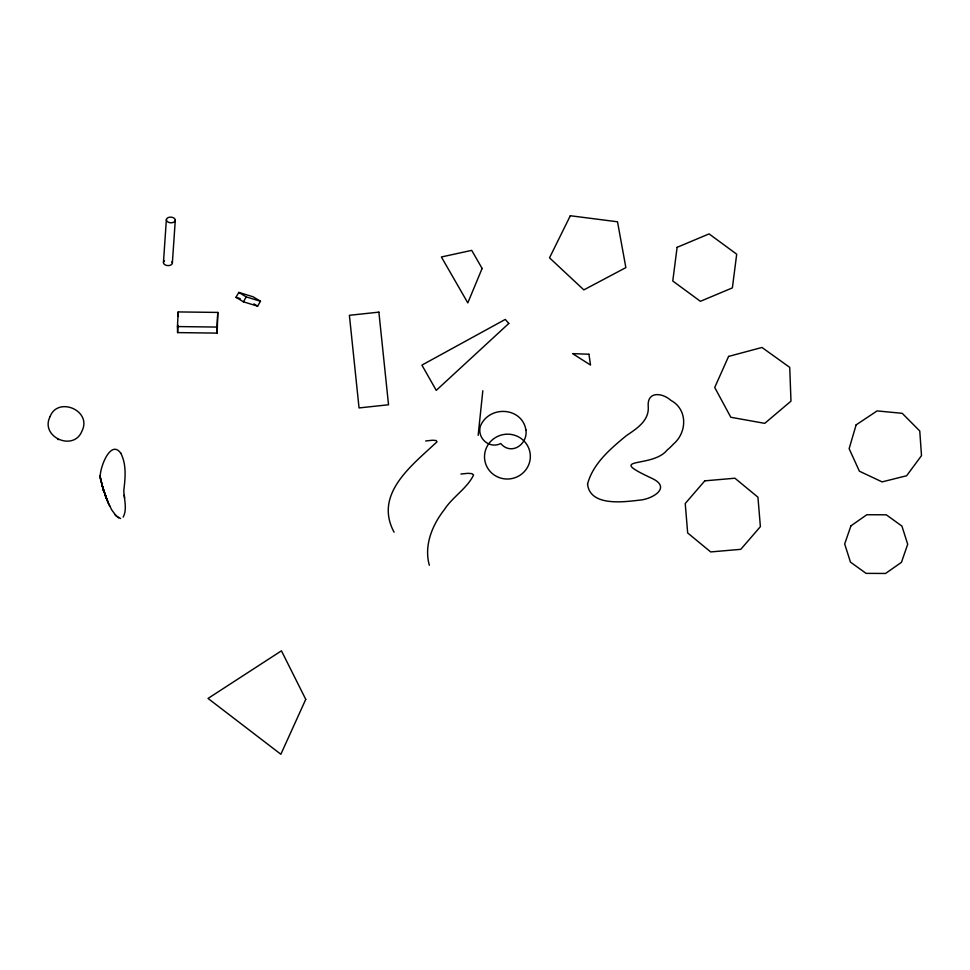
<?xml version="1.0" encoding="UTF-8"?>
<svg xmlns="http://www.w3.org/2000/svg" width="970" height="970" viewBox="0 0 970 970"><rect width="100%" height="100%" fill="white"/><g stroke="black" fill="none" stroke-linecap="round" stroke-linejoin="round"><path stroke-width="1.45" d="M177.437 326.563L178.213 311.928L217.789 312.425L217.171 333.11L177.595 332.601L177.437 326.563L217.013 327.06L217.789 312.425M177.595 332.601L177.995 325.289M163.457 262.397L166.367 219.62M172.357 263.088L175.279 220.311A4.462 2.849 3.9 0 0 168.828 217.341A4.462 2.849 3.9 0 0 168.38 222.251A4.462 2.849 3.9 0 0 175.279 220.311M478.161 435.324L482.817 390.752M120.85 453.317C110.022 437.603 97.958 472.244 100.577 479.107L99.983 475.773L103.038 489.05L108.373 502.993L105.257 495.5L106.433 498.483M50.016 416.748C39.831 436.949 73.781 452.056 81.989 430.995C92.283 410.553 57.836 396.063 50.076 416.615M235.977 297.305L238.814 292.419L253.049 296.771L260.469 301.258L257.632 306.156L243.397 301.803L235.977 297.305L240.245 298.614M243.397 301.803L246.234 296.917L260.469 301.258M123.141 517.131C128.125 508.219 122.79 495.282 124.027 488.468C125.433 476.828 126.367 463.927 120.765 453.16M425.672 440.986L432.474 440.234L436.112 440.513L437.009 441.786C412.638 464.885 373.377 493.706 394.087 532.215M460.92 474.051L467.904 473.311L471.99 473.663L473.566 475.045C467.019 488.516 452.553 496.895 444.393 509.589C432.232 525.097 423.805 545.479 429.334 565.267M120.571 518.526L116.267 516.028L111.695 509.856L107.039 500.156L102.493 486.406L103.05 488.419M57.582 439.216L58.43 439.652M238.814 292.419L246.234 296.917M253.922 303.901L257.632 306.156M118.57 517.871L115.006 514.646M108.325 503.187L109.695 506.134M106.409 498.265L102.493 486.406M104.602 493.463L105.257 495.367M103.159 489.413L103.547 490.662L100.589 479.168L104.093 492.275M124.269 495.197L124.633 497.901M217.013 327.06L217.171 333.11M178.213 311.928L178.334 316.462M171.933 261.694A4.462 2.849 3.9 0 1 170.368 265.222A4.462 2.849 3.9 0 1 164.573 264.507A4.462 2.849 3.9 0 1 164.5 260.772M525.934 430.013C528.007 444.308 511.335 455.888 500.726 443.545C489.195 449.28 476.634 437.931 480.489 425.842C489.656 404.817 522.236 407.254 525.934 430.013M587.541 484.042C589.966 506.619 623.419 502.024 639.4 500.156C651.44 499.417 672.125 488.007 652.349 478.549C603.413 455.803 651.961 468.874 667.13 450.056A61.51 60.091 -9.9 0 0 673.459 444.054C687.172 432.39 687.827 409.437 670.876 400.367C662.061 392.474 646.735 391.031 648.263 406.854C649.136 420.931 636.526 428.728 626.414 435.615C610.579 448.686 593.009 463.466 587.541 484.042M677.109 247.314L672.768 281.009L700.401 301.306L732.374 287.896L736.703 254.201L709.082 233.903L677.109 247.314M856.134 424.872L849.138 448.673L859.396 471.202L882.094 481.896L906.623 475.749L921.5 455.645L919.766 430.995L902.233 413.329L877.11 410.904L856.134 424.872M850.932 525.849L844.676 543.952L850.46 562.103L866.077 573.367L885.549 573.464L901.445 562.333L907.702 544.243L901.918 526.092L886.301 514.815L866.828 514.73L850.932 525.849M482.114 268.447L467.807 302.895L441.386 256.977L471.711 250.369L482.114 268.447M728.591 356.414L714.72 387.479L730.81 417.27L764.748 423.356L790.974 401.143L789.738 367.375L761.971 347.466L728.591 356.414M305.756 699.358L280.863 754.26L208.029 698.436L281.445 650.821L305.756 699.358M570.324 215.74L549.517 257.826L583.831 289.885L625.868 267.611L617.514 221.79L570.324 215.74M704.814 480.841L685.232 503.515L687.669 532.954L710.683 551.93L740.801 549.323L760.383 526.649L757.946 497.198L734.933 478.222L704.814 480.841M508.789 323.471L436.245 390.376L421.914 365.108L505.285 319.409L508.789 323.471M378.882 312.146L349.394 315.298L359.046 407.933L388.533 404.769L378.882 312.146M588.923 354.232L572.555 353.626L590.524 365.035L588.923 354.232M498.847 477.458A22.928 22.407 -9.9 0 0 530.117 453.293A22.928 22.407 -9.9 0 0 493.306 439.046A22.928 22.407 -9.9 0 0 498.847 477.458"/></g></svg>
